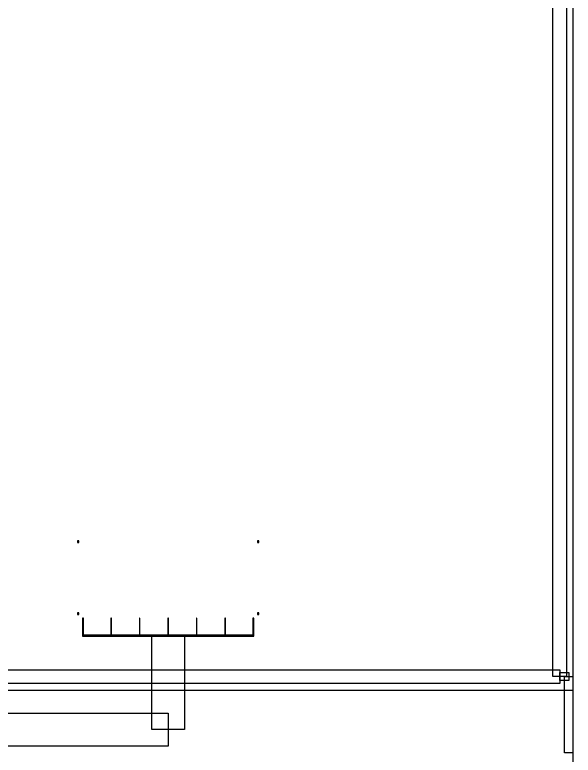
# Model space of a CAD drawing. Header units: metres. Extents: x 0 to 360, y -12 to 495.
# Drawn here: x 235.9 to 360, y 143.3 to 307.8 of the extents above; entities that cross this region are included whole.
import ezdxf

# ---------------------------------------------------------------- set-up
doc = ezdxf.new("R2010")
doc.units = ezdxf.units.M
for name, color, linetype in [('ASSUMED_BOUNDARY', 7, 'CONTINUOUS'), ('IFCCOLUMN', 7, 'CONTINUOUS'), ('IFCWALL', 7, 'CONTINUOUS'), ('OUTDOOR_30_ACRES', 7, 'CONTINUOUS'), ('SITE_ROADS', 7, 'CONTINUOUS'), ('SITE_WALKS', 7, 'CONTINUOUS')]:
    doc.layers.add(name, color=color, linetype=linetype)

msp = doc.modelspace()

# ---------------------------------------------------------------- linework, layer by layer
at = {"layer": 'ASSUMED_BOUNDARY'}
msp.add_lwpolyline([(0, 0), (360, 0), (360, 495), (0, 495)], close=True, dxfattribs=at)
at = {"layer": 'IFCCOLUMN'}
for points in [[(249.84, 190.601963), (250.16, 190.601963), (250.16, 190.921963), (249.84, 190.921963)], [(289.84, 190.601963), (290.16, 190.601963), (290.16, 190.921963), (289.84, 190.921963)], [(249.84, 174.601963), (250.16, 174.601963), (250.16, 174.921963), (249.84, 174.921963)], [(289.84, 174.601963), (290.16, 174.601963), (290.16, 174.921963), (289.84, 174.921963)]]:
    msp.add_lwpolyline(points, close=True, dxfattribs=at)
at = {"layer": 'IFCWALL'}
for points in [[(251, 169.761965), (251.2, 169.761965), (251.2, 173.761965), (251, 173.761965)], [(257.268333, 169.761965), (257.398333, 169.761965), (257.398333, 173.761965), (257.268333, 173.761965)], [(263.601667, 169.761965), (263.731667, 169.761965), (263.731667, 173.761965), (263.601667, 173.761965)], [(269.935, 169.761965), (270.065, 169.761965), (270.065, 173.761965), (269.935, 173.761965)], [(276.268333, 169.761965), (276.398333, 169.761965), (276.398333, 173.761965), (276.268333, 173.761965)], [(282.601667, 169.761965), (282.731667, 169.761965), (282.731667, 173.761965), (282.601667, 173.761965)], [(288.8, 169.761965), (289, 169.761965), (289, 173.761965), (288.8, 173.761965)], [(251, 169.761965), (289, 169.761965), (289, 169.961965), (251, 169.961965)]]:
    msp.add_lwpolyline(points, close=True, dxfattribs=at)
at = {"layer": 'OUTDOOR_30_ACRES'}
msp.add_lwpolyline([(0, 157.761965), (360, 157.761965), (360, 495), (0, 495)], close=True, dxfattribs=at)
at = {"layer": 'SITE_ROADS'}
for points in [[(266.3424, 149), (266.3424, 169.761965), (273.6576, 169.761965), (273.6576, 149)], [(224.52, 152.6576), (270, 152.6576), (270, 145.3424), (224.52, 145.3424)]]:
    msp.add_lwpolyline(points, close=True, dxfattribs=at)
at = {"layer": 'SITE_WALKS'}
for points in [[(358.5, 492), (358.5, 160.761965), (355.5, 160.761965), (355.5, 492)], [(3, 162.261965), (357, 162.261965), (357, 159.261965), (3, 159.261965)], [(359, 159.861965), (357, 159.861965), (357, 161.661965), (359, 161.661965)], [(358.1, 143.8), (358.1, 160.761965), (359.9, 160.761965), (359.9, 143.8)]]:
    msp.add_lwpolyline(points, close=True, dxfattribs=at)

doc.saveas('drawing.dxf')
